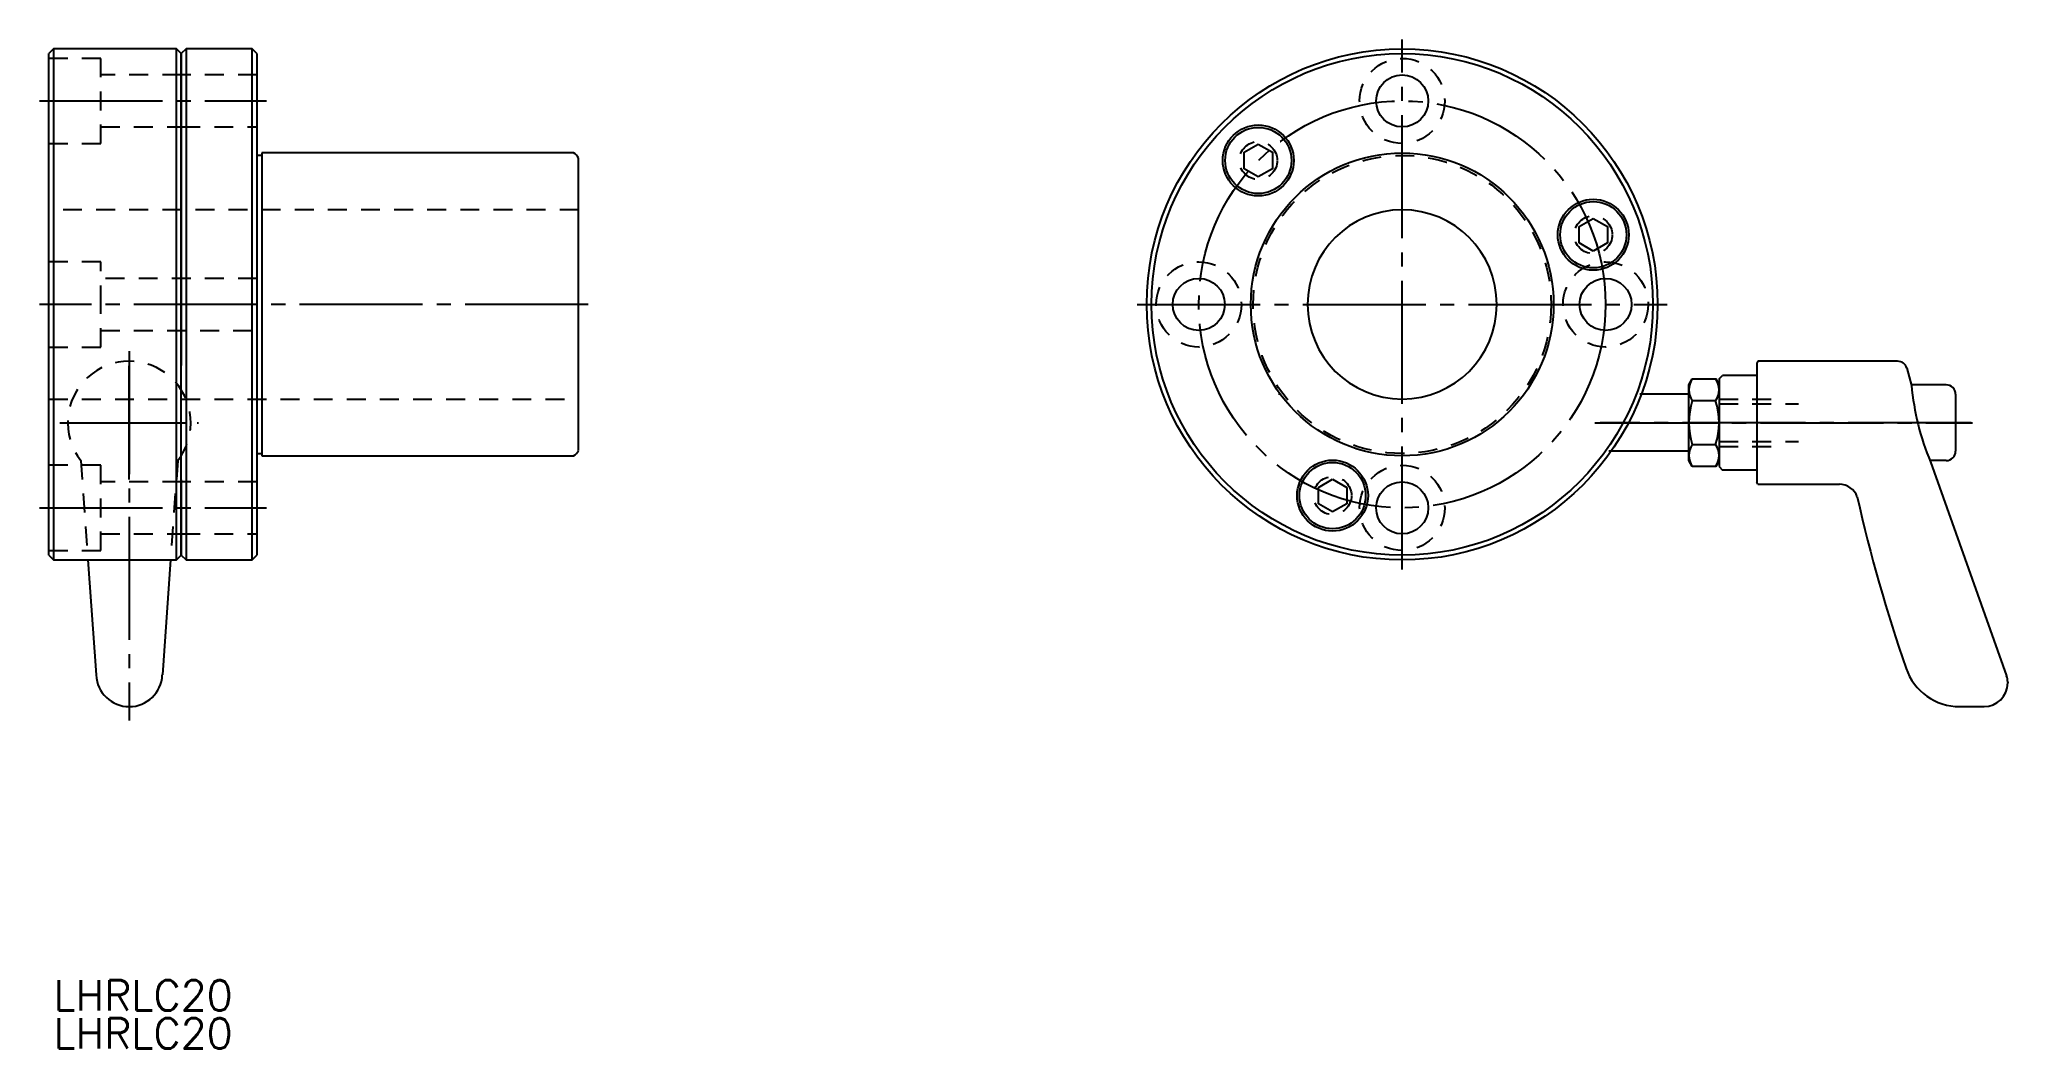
# Model space of a CAD drawing. Extents: x 109 to 317, y 114 to 221.
import ezdxf

# ---------------------------------------------------------------- set-up
doc = ezdxf.new("R2010")
doc.units = 0
for name, pattern in [('CENTER', [17.5, 13, -1.5, 1.5, -1.5]), ('DASHED', [3.5, 2, -1.5]), ('DOT', [0.5, 0.25, -0.25])]:
    doc.linetypes.add(name, pattern=pattern)
doc.layers.get('0').update_dxf_attribs({"linetype": 'CONTINUOUS'})
doc.layers.add('CENTER', color=1, linetype='CENTER')
doc.styles.get("Standard").update_dxf_attribs({"font": 'txt.shx', "bigfont": '@extfont2.shx'})

msp = doc.modelspace()

# ---------------------------------------------------------------- linework, layer by layer
at = {"color": 1, "linetype": 'CENTER'}
for p, q in [((252.91, 165.04), (252.91, 221.04)), ((224.91, 193.04), (280.91, 193.04))]:
    msp.add_line(p, q, dxfattribs=at)
at = {"color": 7, "linetype": 'CONTINUOUS'}
for p, q in [((110.36, 220.04), (109.86, 219.54)), ((109.86, 166.54), (109.86, 219.54)), ((110.36, 220.04), (110.36, 166.04)), ((123.36, 220.04), (110.36, 220.04)), ((123.36, 186.64), (123.36, 220.04)), ((123.86, 219.54), (123.36, 220.04)), ((124.36, 220.04), (123.86, 219.54)), ((123.86, 219.54), (123.86, 186.6)), ((123.86, 186.6), (123.86, 219.54)), ((124.36, 220.04), (124.36, 186.56)), ((131.36, 220.04), (124.36, 220.04)), ((131.36, 185.96), (131.36, 220.04)), ((131.86, 219.54), (131.36, 220.04)), ((131.86, 219.54), (131.86, 185.92)), ((132.36, 208.79), (131.86, 208.79)), ((132.36, 209.04), (132.36, 185.88)), ((165.32, 209.04), (132.36, 209.04)), ((165.86, 177.59), (165.86, 208.5)), ((236.2, 209.11), (237.7, 209.98)), ((236.2, 207.38), (236.2, 209.11)), ((237.7, 209.98), (239.2, 209.11)), ((239.2, 209.11), (239.2, 207.38)), ((237.7, 206.52), (236.2, 207.38)), ((239.2, 207.38), (237.7, 206.52)), ((271.61, 201.26), (273.11, 202.13)), ((273.11, 202.13), (274.61, 201.26)), ((271.61, 199.53), (271.61, 201.26)), ((274.61, 201.26), (274.61, 199.53)), ((273.11, 198.67), (271.61, 199.53)), ((274.61, 199.53), (273.11, 198.67)), ((123.36, 166.04), (123.36, 186.64)), ((123.86, 174.49), (123.86, 186.6)), ((124.36, 186.56), (124.36, 174.52)), ((131.36, 175.12), (131.36, 185.96)), ((131.86, 185.92), (131.86, 175.16)), ((132.36, 185.88), (132.36, 177.04)), ((283.21, 184.54), (283.56, 185.16)), ((283.56, 185.16), (286.05, 185.16)), ((286.05, 185.16), (286.41, 184.54)), ((286.41, 185.18), (286.77, 185.54)), ((286.41, 185.18), (286.41, 175.91)), ((290.41, 185.54), (286.77, 185.54)), ((290.49, 187.04), (290.41, 186.84)), ((290.41, 186.84), (290.41, 174.25)), ((305.28, 187.04), (290.49, 187.04)), ((306.24, 186.32), (306.74, 184.49)), ((283.21, 183.54), (278.03, 183.54)), ((283.21, 176.54), (283.21, 184.54)), ((286.41, 184.54), (286.41, 176.54)), ((310.41, 184.54), (306.72, 184.54)), ((311.41, 183.54), (311.41, 177.54)), ((286.05, 182.85), (283.56, 182.85)), ((131.86, 177.29), (132.36, 177.29)), ((132.36, 177.04), (133.85, 177.04)), ((133.85, 177.04), (147.75, 177.04)), ((147.75, 177.04), (165.32, 177.04)), ((283.21, 177.54), (274.74, 177.54)), ((283.56, 178.24), (286.05, 178.24)), ((123.36, 174.45), (123.36, 174.83)), ((131.36, 166.04), (131.36, 175.12)), ((131.86, 175.16), (131.86, 166.54)), ((283.56, 175.93), (283.21, 176.54)), ((286.05, 175.93), (283.56, 175.93)), ((286.41, 176.54), (286.05, 175.93)), ((286.41, 175.91), (286.77, 175.54)), ((290.41, 175.54), (286.77, 175.54)), ((310.41, 176.54), (308.69, 176.54)), ((308.76, 176.39), (316.79, 153.8)), ((123.86, 174.49), (123.86, 166.54)), ((123.86, 166.54), (123.86, 174.49)), ((124.36, 174.52), (124.36, 166.04)), ((244.05, 173.71), (245.55, 174.57)), ((244.05, 171.98), (244.05, 173.71)), ((245.55, 174.57), (247.05, 173.71)), ((247.05, 173.71), (247.05, 171.98)), ((290.49, 174.04), (290.41, 174.25)), ((290.49, 174.04), (299.12, 174.04)), ((245.55, 171.11), (244.05, 171.98)), ((247.05, 171.98), (245.55, 171.11)), ((109.86, 166.54), (110.36, 166.04)), ((123.36, 166.04), (123.86, 166.54)), ((123.86, 166.54), (124.36, 166.04)), ((131.36, 166.04), (131.86, 166.54)), ((110.36, 166.04), (123.36, 166.04)), ((113.99, 166.04), (114.86, 153.89)), ((122.73, 166.04), (121.86, 153.89)), ((124.36, 166.04), (131.36, 166.04)), ((316.91, 153.13), (316.91, 153.04)), ((311.84, 150.54), (314.41, 150.54))]:
    msp.add_line(p, q, dxfattribs=at)
at = {"color": 3, "linetype": 'DASHED'}
for p, q in [((115.36, 219.04), (109.86, 219.04)), ((115.36, 210.04), (115.36, 219.04)), ((123.86, 217.29), (115.36, 217.29)), ((131.86, 217.29), (123.86, 217.29)), ((115.36, 211.79), (123.86, 211.79)), ((123.86, 211.79), (131.86, 211.79)), ((109.86, 210.04), (115.36, 210.04)), ((165.86, 203.04), (109.86, 203.04)), ((115.36, 197.54), (109.86, 197.54)), ((115.36, 193.04), (115.36, 197.54)), ((131.86, 195.79), (115.36, 195.79)), ((115.36, 188.54), (115.36, 193.04)), ((115.36, 190.29), (131.86, 190.29)), ((109.86, 188.54), (115.36, 188.54)), ((109.86, 183.04), (165.86, 183.04)), ((286.41, 183.04), (293.41, 183.04)), ((286.41, 182.54), (294.81, 182.54)), ((286.41, 178.54), (294.81, 178.54)), ((286.41, 178.04), (293.41, 178.04)), ((115.36, 176.04), (109.86, 176.04)), ((113.24, 176.54), (113.99, 166.04)), ((115.36, 167.04), (115.36, 176.04)), ((123.48, 176.54), (122.73, 166.04)), ((123.86, 174.29), (115.36, 174.29)), ((131.86, 174.29), (123.86, 174.29)), ((115.36, 168.79), (123.86, 168.79)), ((123.86, 168.79), (131.86, 168.79)), ((109.86, 167.04), (115.36, 167.04))]:
    msp.add_line(p, q, dxfattribs=at)
at = {"color": 13, "linetype": 'DOT'}
for p, q in [((239.97, 183.54), (239.85, 183.54)), ((240.03, 183.54), (239.97, 183.54))]:
    msp.add_line(p, q, dxfattribs=at)
at = {"color": 7, "linetype": 'CONTINUOUS'}
for centre, radius in [((252.91, 193.04), 27), ((252.91, 193.04), 26.5), ((252.91, 214.54), 2.75), ((237.7, 208.25), 3.75), ((237.7, 208.25), 3.5), ((252.91, 193.04), 16), ((273.11, 200.4), 3.75), ((273.11, 200.4), 3.5), ((231.41, 193.04), 2.75), ((274.41, 193.04), 2.75), ((245.55, 172.84), 3.75), ((245.55, 172.84), 3.5), ((252.91, 171.54), 2.75)]:
    msp.add_circle(centre, radius, dxfattribs=at)
at = {"color": 3, "linetype": 'DASHED'}
for centre, radius in [((252.91, 214.54), 4.5), ((237.7, 208.25), 2), ((252.91, 193.04), 15.75), ((273.11, 200.4), 2), ((231.41, 193.04), 4.5), ((274.41, 193.04), 4.5), ((245.55, 172.84), 2), ((252.91, 171.54), 4.5)]:
    msp.add_circle(centre, radius, dxfattribs=at)
at = {"color": 7, "linetype": 'CONTINUOUS'}
for centre, radius, start, end in [((164.71, 207.89), 1.3, 27.7958, 62.2042), ((252.91, 193.04), 10, 0, 180), ((252.91, 193.04), 10, 180, 0), ((285.25, 184.01), 2.04, 145.6158, 214.3842), ((284.36, 184.01), 2.04, 325.6158, 34.3842), ((305.28, 186.04), 1, 15.7247, 90), ((334.15, 187.03), 27.53, 185.2907, 202.7322), ((310.41, 183.54), 1, 0, 90), ((290.85, 180.54), 7.64, 162.412, 197.588), ((278.76, 180.54), 7.64, 342.412, 17.588), ((164.71, 178.19), 1.3, 297.7958, 332.2042), ((285.25, 177.08), 2.04, 145.6158, 214.3842), ((284.36, 177.08), 2.04, 325.6158, 34.3842), ((310.41, 177.54), 1, 270, 0), ((299.12, 172.04), 2, 19.379, 90), ((469.03, 210.8), 172.29, 192.7741, 199.0455), ((311.84, 156.54), 6, 199.1019, 270), ((118.36, 154.04), 3.5, 182.543, 357.4475), ((314.41, 153.04), 2.5, 270, 0), ((314.91, 153.13), 2, 0, 19.5744)]:
    msp.add_arc(centre, radius, start, end, dxfattribs=at)
at = {"color": 3, "linetype": 'DASHED'}
msp.add_arc((118.36, 180.54), 6.5, 322.0201, 217.9799, dxfattribs=at)
at = {"layer": 'CENTER', "color": 1, "linetype": 'CENTER'}
for p, q in [((108.86, 214.54), (132.86, 214.54)), ((166.86, 193.04), (108.86, 193.04)), ((118.36, 188.1), (118.36, 149.06)), ((118.36, 174.54), (118.36, 186.54)), ((111.03, 180.54), (125.67, 180.54)), ((112.36, 180.54), (124.36, 180.54)), ((273.27, 180.54), (313.19, 180.54)), ((313.04, 180.54), (273.83, 180.54)), ((108.86, 171.54), (132.86, 171.54))]:
    msp.add_line(p, q, dxfattribs=at)
msp.add_circle((252.91, 193.04), 21.5, dxfattribs=at)

# ---------------------------------------------------------------- texts
at = {"color": 7, "linetype": 'CONTINUOUS'}
for p in [(110.36, 118.43), (110.36, 114.41)]:
    msp.add_text('LHRLC20', height=3.2, dxfattribs=at).set_placement(p)

doc.saveas('drawing.dxf')
